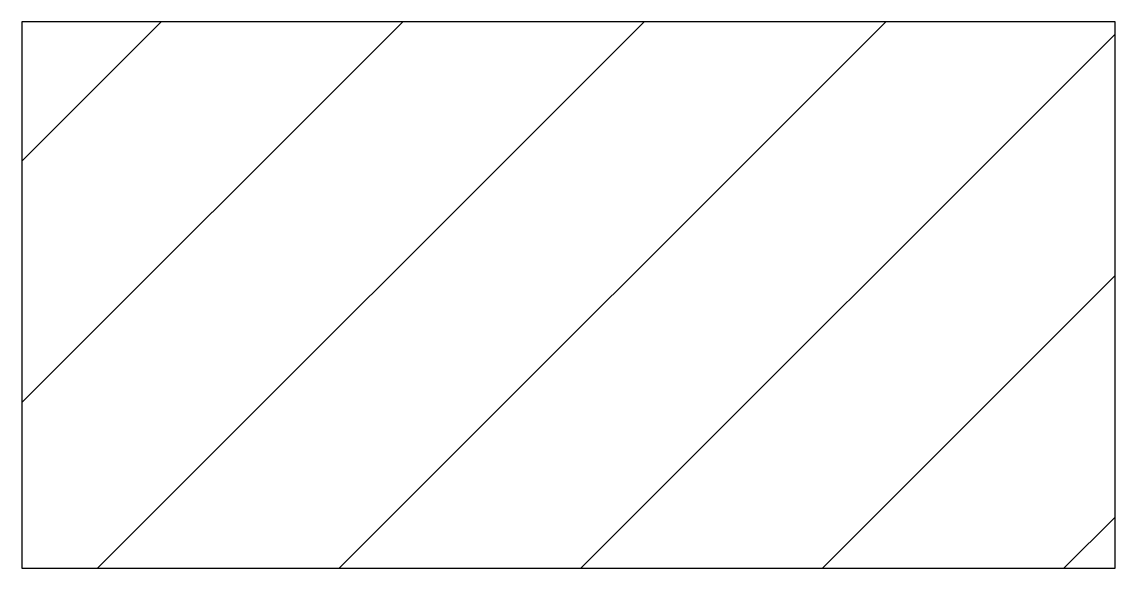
# Model space of a CAD drawing. Header units: feet. Extents: x -0.128 to 0.122, y 0 to 0.125.
import ezdxf

# ---------------------------------------------------------------- set-up
doc = ezdxf.new("R2010")
doc.units = ezdxf.units.FT
doc.header["$MEASUREMENT"] = 0

# ---------------------------------------------------------------- blocks, each defined once
blk = doc.blocks.new('*X1')
for p, q in [((21, 26.3033), (21.6967, 27)), ((21, 26.7452), (21.2548, 27)), ((21.1386, 26), (22.1386, 27)), ((21.5806, 26), (22.5806, 27)), ((22.0225, 26), (23, 26.9775)), ((22.4645, 26), (23, 26.5355)), ((22.9064, 26), (23, 26.0936))]:
    blk.add_line(p, q)

msp = doc.modelspace()

# ---------------------------------------------------------------- linework, layer by layer
for p, q in [((0.12218, 0.125), (-0.12782, 0.125)), ((-0.12782, 0.125), (-0.12782, 0)), ((0.12218, 0), (0.12218, 0.125)), ((-0.12782, 0), (0.12218, 0))]:
    msp.add_line(p, q)

# ---------------------------------------------------------------- block references
at = {"xscale": 0.125, "yscale": 0.125, "zscale": 0.125}
msp.add_blockref('*X1', (-2.75282, -3.25), dxfattribs=at)

doc.saveas('drawing.dxf')
